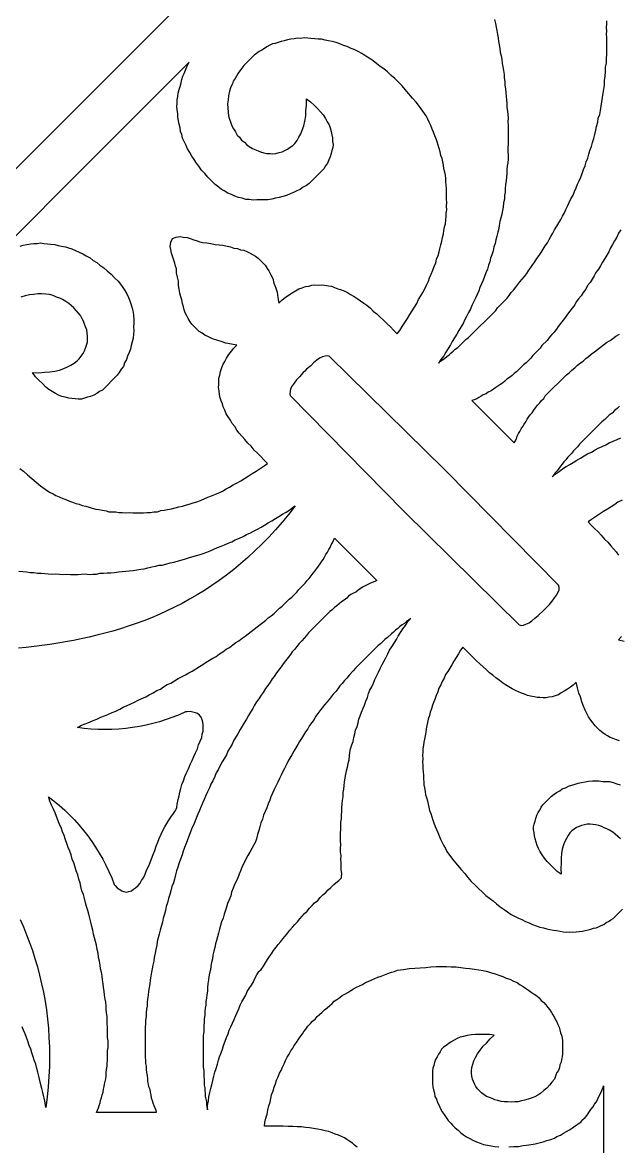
# Model space of a CAD drawing. Extents: x -535 to 535, y -535 to 535.
# Drawn here: x -396.4 to -333.4, y 121.8 to 240.6 of the extents above; entities that cross this region are included whole.
import ezdxf

# ---------------------------------------------------------------- set-up
doc = ezdxf.new("R2010")
doc.units = 0
doc.layers.add('LAYER_1', color=18, linetype='CONTINUOUS')
doc.layers.add('LAYER_2', color=150, linetype='CONTINUOUS')

msp = doc.modelspace()

# ---------------------------------------------------------------- linework, layer by layer
at = {"layer": 'LAYER_1'}
for points in [[(-346.53, 240.9), (-346.4, 240.49), (-346.35, 240.09), (-346.26, 239.73), (-346.21, 239.33), (-346.12, 238.96), (-346.1, 238.6), (-346.01, 238.24), (-345.96, 237.84), (-345.91, 237.44), (-345.82, 237.07), (-345.76, 236.67), (-345.71, 236.27), (-345.62, 235.9), (-345.57, 235.51), (-345.51, 235.11), (-345.5, 234.74), (-345.44, 234.34), (-345.43, 233.98), (-345.37, 233.58), (-345.32, 233.18), (-345.27, 232.78), (-345.25, 232.42), (-345.2, 232.02), (-345.21, 231.62), (-345.16, 231.22), (-345.11, 230.89), (-345.09, 230.46), (-345.11, 230.14), (-345.09, 229.7), (-345.08, 229.34), (-345.09, 228.94), (-345.08, 228.51), (-345.06, 228.15), (-345.08, 227.75), (-345.1, 227.35), (-345.12, 226.96), (-345.06, 226.56), (-345.08, 226.16), (-345.1, 225.76), (-345.19, 225.44), (-345.21, 225.04), (-345.23, 224.65), (-345.25, 224.25), (-345.27, 223.85), (-345.36, 223.46), (-345.38, 223.06), (-345.39, 222.67), (-345.45, 222.31), (-345.47, 221.91), (-345.56, 221.52), (-345.61, 221.09), (-345.67, 220.73), (-345.76, 220.33), (-345.85, 219.94), (-345.94, 219.55), (-346.03, 219.15), (-346.06, 218.83), (-346.15, 218.44), (-346.27, 218.01), (-346.36, 217.61), (-346.45, 217.22), (-346.58, 216.87), (-346.67, 216.47), (-346.8, 216.04), (-346.93, 215.69), (-347.02, 215.29), (-347.15, 214.94), (-347.27, 214.51), (-347.44, 214.12), (-347.57, 213.76), (-347.73, 213.37), (-347.89, 212.98), (-348.06, 212.59), (-348.19, 212.24), (-348.35, 211.85), (-348.51, 211.46), (-348.71, 211.1), (-348.91, 210.68), (-349.07, 210.29), (-349.28, 209.94), (-349.47, 209.51), (-349.64, 209.19), (-349.84, 208.77), (-350.07, 208.38), (-350.28, 208.03), (-350.51, 207.64), (-350.75, 207.26), (-350.98, 206.87), (-351.18, 206.52), (-351.42, 206.13), (-351.66, 205.74), (-351.89, 205.35), (-352.2, 204.97), (-352.44, 204.58), (-352.23, 204.79), (-352.02, 204.93), (-351.77, 205.1), (-351.56, 205.3), (-351.32, 205.47), (-351.11, 205.68), (-350.87, 205.85), (-350.66, 206.06), (-350.41, 206.23), (-349.55, 207.09), (-349.27, 207.3), (-346.39, 210.17), (-346.19, 210.45), (-345.19, 211.45), (-344.98, 211.73), (-344.74, 212.05), (-344.5, 212.29), (-344.26, 212.61), (-344.06, 212.89), (-343.85, 213.17), (-343.61, 213.48), (-343.34, 213.76), (-343.1, 214.07), (-342.9, 214.42), (-342.69, 214.7), (-342.45, 215.02), (-342.25, 215.3), (-342.05, 215.65), (-341.81, 215.97), (-341.57, 216.28), (-341.37, 216.63), (-341.17, 216.99), (-340.93, 217.3), (-340.73, 217.65), (-340.56, 217.97), (-340.36, 218.32), (-340.16, 218.68), (-339.92, 219.06), (-339.72, 219.42), (-339.52, 219.77), (-339.32, 220.12), (-339.12, 220.47), (-338.99, 220.83), (-338.79, 221.18), (-338.62, 221.57), (-338.46, 221.96), (-338.22, 222.35), (-338.06, 222.74), (-337.9, 223.13), (-337.73, 223.52), (-337.57, 223.84), (-337.4, 224.23), (-337.24, 224.62), (-337.12, 225.05), (-336.95, 225.44), (-336.83, 225.87), (-336.66, 226.26), (-336.54, 226.68), (-336.45, 227.08), (-336.28, 227.47), (-336.16, 227.9), (-336.03, 228.32), (-335.91, 228.75), (-335.82, 229.22), (-335.73, 229.61), (-335.6, 230.04), (-335.55, 230.47), (-335.39, 230.86), (-335.33, 231.29), (-335.24, 231.76), (-335.16, 232.22), (-335.1, 232.66), (-335.02, 233.12), (-334.96, 233.55), (-334.91, 233.98), (-334.89, 234.45), (-334.81, 234.92), (-334.79, 235.39), (-334.78, 235.86), (-334.69, 236.32), (-334.67, 236.79), (-334.66, 237.26), (-334.64, 237.73), (-334.66, 238.17), (-334.65, 238.63), (-334.66, 239), (-334.68, 239.36), (-334.66, 239.68), (-334.67, 240.05), (-334.65, 240.44), (-334.63, 240.77)], [(-396.69, 193.46), (-396.31, 193.16), (-395.86, 192.77), (-395.41, 192.39), (-394.96, 192.01), (-394.51, 191.63), (-394.02, 191.28), (-393.54, 190.94), (-393.17, 190.78), (-392.87, 190.62), (-392.51, 190.46), (-392.14, 190.3), (-391.81, 190.17), (-391.44, 190.01), (-391.11, 189.89), (-390.78, 189.77), (-390.41, 189.68), (-390.08, 189.55), (-389.71, 189.47), (-389.35, 189.38), (-389.02, 189.25), (-388.65, 189.17), (-388.33, 189.12), (-387.93, 189.06), (-387.56, 188.97), (-387.27, 188.89), (-386.91, 188.87), (-386.54, 188.86), (-386.22, 188.8), (-385.85, 188.79), (-385.49, 188.77), (-385.1, 188.79), (-384.73, 188.78), (-384.37, 188.76), (-383.97, 188.78), (-383.61, 188.76), (-383.25, 188.82), (-382.89, 188.8), (-382.53, 188.86), (-382.14, 188.88), (-381.78, 189.01), (-381.42, 189.06), (-381.06, 189.12), (-380.67, 189.21), (-380.27, 189.3), (-379.88, 189.39), (-379.49, 189.48), (-379.17, 189.58), (-378.77, 189.67), (-378.38, 189.83), (-377.99, 189.92), (-377.6, 190.09), (-377.21, 190.25), (-376.82, 190.41), (-376.43, 190.58), (-376.07, 190.7), (-375.65, 190.9), (-375.26, 191.07), (-374.87, 191.3), (-374.52, 191.5), (-374.13, 191.74), (-373.71, 191.94), (-373.32, 192.17), (-372.93, 192.41), (-372.54, 192.64), (-372.12, 192.91), (-371.7, 193.18), (-371.28, 193.46), (-370.86, 193.73), (-370.51, 194), (-370.89, 194.38), (-371.23, 194.72), (-371.57, 195.06), (-371.91, 195.4), (-372.25, 195.81), (-372.59, 196.15), (-372.9, 196.53), (-373.2, 196.83), (-373.51, 197.2), (-373.74, 197.5), (-373.97, 197.88), (-374.24, 198.21), (-374.43, 198.55), (-374.67, 198.92), (-374.86, 199.25), (-375.02, 199.62), (-375.18, 199.99), (-375.27, 200.28), (-375.39, 200.61), (-375.51, 200.94), (-375.57, 201.27), (-375.62, 201.67), (-375.67, 202), (-375.65, 202.32), (-375.66, 202.68), (-375.64, 203.01), (-375.55, 203.33), (-375.49, 203.69), (-375.36, 204.04), (-375.23, 204.4), (-375.03, 204.75), (-374.83, 205.11), (-374.6, 205.49), (-374.32, 205.84), (-374.08, 206.16), (-373.74, 206.5), (-374.32, 206.6), (-374.9, 206.7), (-375.42, 206.87), (-375.86, 207.03), (-376.33, 207.16), (-376.74, 207.36), (-377.14, 207.56), (-377.41, 207.75), (-377.74, 207.95), (-378.01, 208.21), (-378.27, 208.47), (-378.5, 208.7), (-378.69, 208.96), (-378.88, 209.3), (-379.04, 209.59), (-379.2, 209.89), (-379.32, 210.22), (-379.37, 210.55), (-379.5, 210.88), (-379.55, 211.28), (-379.67, 211.61), (-379.76, 211.97), (-379.85, 212.41), (-379.91, 212.81), (-379.93, 213.25), (-380.02, 213.68), (-380.11, 214.12), (-380.13, 214.56), (-380.22, 214.85), (-380.3, 215.14), (-380.42, 215.47), (-380.55, 215.88), (-380.67, 216.21), (-380.73, 216.61), (-380.78, 216.93), (-380.72, 217.37), (-380.56, 217.76), (-380.17, 217.92), (-379.74, 217.97), (-379.41, 217.92), (-379.01, 217.87), (-378.68, 217.75), (-378.28, 217.62), (-377.95, 217.5), (-377.65, 217.41), (-377.36, 217.33), (-376.93, 217.31), (-376.49, 217.22), (-376.05, 217.12), (-375.62, 217.1), (-375.22, 217.05), (-374.78, 216.96), (-374.41, 216.87), (-374.08, 216.75), (-373.68, 216.69), (-373.35, 216.57), (-373.02, 216.52), (-372.69, 216.4), (-372.4, 216.24), (-372.1, 216.08), (-371.77, 215.89), (-371.5, 215.69), (-371.28, 215.47), (-371.01, 215.2), (-370.75, 214.94), (-370.55, 214.6), (-370.36, 214.34), (-370.16, 213.94), (-369.96, 213.53), (-369.83, 213.05), (-369.67, 212.61), (-369.5, 212.1), (-369.4, 211.52), (-369.31, 210.93), (-368.96, 211.28), (-368.65, 211.52), (-368.3, 211.79), (-367.91, 212.03), (-367.56, 212.23), (-367.2, 212.43), (-366.85, 212.56), (-366.49, 212.69), (-366.13, 212.74), (-365.81, 212.84), (-365.49, 212.86), (-365.13, 212.84), (-364.8, 212.87), (-364.47, 212.82), (-364.07, 212.76), (-363.75, 212.71), (-363.42, 212.59), (-363.09, 212.46), (-362.79, 212.38), (-362.42, 212.22), (-362.06, 212.06), (-361.72, 211.86), (-361.35, 211.63), (-361.02, 211.43), (-360.68, 211.17), (-360.31, 210.93), (-360.01, 210.7), (-359.63, 210.4), (-359.33, 210.09), (-358.95, 209.79), (-358.61, 209.45), (-358.2, 209.1), (-357.86, 208.76), (-357.52, 208.42), (-357.18, 208.08), (-356.8, 207.7), (-356.53, 208.05), (-356.26, 208.48), (-355.99, 208.9), (-355.72, 209.32), (-355.45, 209.74), (-355.21, 210.13), (-354.98, 210.51), (-354.74, 210.9), (-354.54, 211.33), (-354.31, 211.71), (-354.1, 212.07), (-353.87, 212.45), (-353.71, 212.84), (-353.51, 213.27), (-353.38, 213.62), (-353.22, 214.01), (-353.05, 214.41), (-352.89, 214.8), (-352.73, 215.19), (-352.63, 215.58), (-352.47, 215.97), (-352.38, 216.36), (-352.29, 216.68), (-352.19, 217.08), (-352.1, 217.47), (-352.01, 217.86), (-351.92, 218.26), (-351.87, 218.62), (-351.81, 218.98), (-351.68, 219.33), (-351.66, 219.73), (-351.61, 220.09), (-351.62, 220.45), (-351.56, 220.81), (-351.58, 221.17), (-351.56, 221.57), (-351.58, 221.93), (-351.59, 222.29), (-351.58, 222.69), (-351.59, 223.05), (-351.61, 223.41), (-351.66, 223.74), (-351.67, 224.1), (-351.69, 224.46), (-351.78, 224.76), (-351.86, 225.12), (-351.92, 225.52), (-351.97, 225.85), (-352.06, 226.22), (-352.18, 226.55), (-352.27, 226.91), (-352.36, 227.28), (-352.48, 227.61), (-352.57, 227.97), (-352.69, 228.3), (-352.82, 228.63), (-352.98, 229), (-353.1, 229.33), (-353.26, 229.7), (-353.42, 230.07), (-353.58, 230.37), (-353.74, 230.74), (-354.09, 231.22), (-354.43, 231.71), (-354.81, 232.16), (-355.2, 232.61), (-355.58, 233.06), (-355.96, 233.51), (-356.26, 233.88), (-356.64, 234.26), (-357.06, 234.68), (-357.43, 234.98), (-357.81, 235.36), (-358.22, 235.7), (-358.6, 235.94), (-358.97, 236.24), (-359.35, 236.55), (-359.76, 236.82), (-360.13, 237.05), (-360.54, 237.33), (-360.94, 237.52), (-361.35, 237.72), (-361.68, 237.85), (-362.09, 238.04), (-362.49, 238.17), (-362.86, 238.33), (-363.26, 238.46), (-363.67, 238.58), (-364.07, 238.64), (-364.43, 238.73), (-364.8, 238.82), (-365.16, 238.83), (-365.52, 238.85), (-365.92, 238.9), (-366.25, 238.95), (-366.61, 238.97), (-366.97, 238.91), (-367.33, 238.93), (-367.69, 238.87), (-368.05, 238.82), (-368.41, 238.76), (-368.73, 238.66), (-369.05, 238.57), (-369.37, 238.48), (-369.69, 238.38), (-369.98, 238.32), (-370.26, 238.19), (-370.58, 238.02), (-370.83, 237.85), (-371.11, 237.65), (-371.39, 237.52), (-371.67, 237.31), (-371.91, 237.14), (-373.02, 236.04), (-373.23, 235.76), (-373.43, 235.48), (-373.6, 235.23), (-373.77, 234.91), (-373.94, 234.67), (-374.14, 234.39), (-374.2, 234.1), (-374.37, 233.78), (-374.53, 233.32), (-374.62, 232.85), (-374.67, 232.42), (-374.72, 231.99), (-374.7, 231.56), (-374.68, 231.12), (-374.63, 230.72), (-374.54, 230.36), (-374.38, 229.99), (-374.26, 229.66), (-374.1, 229.36), (-373.9, 229.03), (-373.71, 228.69), (-373.48, 228.47), (-373.25, 228.17), (-372.95, 227.94), (-372.69, 227.67), (-372.43, 227.48), (-372.09, 227.28), (-371.83, 227.16), (-371.5, 227.04), (-371.24, 226.92), (-370.91, 226.8), (-370.59, 226.75), (-370.22, 226.73), (-369.93, 226.72), (-369.61, 226.74), (-369.29, 226.84), (-368.97, 226.93), (-368.68, 227.06), (-368.4, 227.19), (-368.12, 227.4), (-367.84, 227.6), (-367.63, 227.81), (-367.39, 228.12), (-367.19, 228.48), (-366.99, 228.83), (-366.83, 229.22), (-366.67, 229.68), (-366.55, 230.18), (-366.46, 230.72), (-366.45, 231.26), (-366.37, 231.87), (-366.4, 232.53), (-365.95, 232.22), (-365.57, 231.84), (-365.23, 231.5), (-364.89, 231.16), (-364.62, 230.82), (-364.39, 230.45), (-364.19, 230.11), (-364, 229.78), (-363.87, 229.45), (-363.79, 229.08), (-363.7, 228.72), (-363.65, 228.39), (-363.63, 228.03), (-363.58, 227.7), (-363.6, 227.38), (-363.7, 227.06), (-363.79, 226.74), (-363.88, 226.41), (-364.01, 226.06), (-364.18, 225.74), (-364.38, 225.46), (-364.55, 225.14), (-366.11, 223.59), (-366.39, 223.38), (-366.74, 223.18), (-367.06, 222.94), (-367.41, 222.81), (-367.76, 222.61), (-368.12, 222.48), (-368.51, 222.32), (-368.87, 222.19), (-369.26, 222.1), (-369.65, 222.01), (-370.05, 221.92), (-370.48, 221.86), (-370.8, 221.84), (-371.24, 221.86), (-371.63, 221.84), (-372.03, 221.82), (-372.43, 221.88), (-372.79, 221.89), (-373.19, 222.02), (-373.56, 222.11), (-373.96, 222.24), (-374.33, 222.4), (-374.7, 222.56), (-375.07, 222.79), (-375.41, 222.99), (-375.74, 223.25), (-376.04, 223.48), (-376.42, 223.86), (-376.8, 224.24), (-377.14, 224.65), (-377.48, 224.99), (-377.75, 225.4), (-378.02, 225.74), (-378.26, 226.11), (-378.52, 226.45), (-378.72, 226.86), (-378.96, 227.23), (-379.12, 227.6), (-379.32, 228), (-379.48, 228.37), (-379.56, 228.74), (-379.69, 229.07), (-379.74, 229.47), (-379.83, 229.83), (-379.92, 230.2), (-379.97, 230.6), (-379.99, 230.96), (-380.04, 231.36), (-380.09, 231.69), (-380.04, 232.05), (-380.05, 232.41), (-380, 232.77), (-379.94, 233.13), (-379.85, 233.52), (-379.75, 233.84), (-379.63, 234.2), (-379.57, 234.56), (-379.44, 234.91), (-379.31, 235.19), (-379.18, 235.55), (-379.05, 235.91), (-378.85, 236.26), (-378.77, 236.41), (-388.99, 226.19), (-399.22, 215.97)], [(-333.18, 218.69), (-333.42, 218.31), (-333.58, 217.91), (-333.82, 217.53), (-334.05, 217.14), (-334.26, 216.79), (-334.45, 216.36), (-334.65, 216.01), (-334.86, 215.66), (-335.09, 215.27), (-335.33, 214.88), (-335.53, 214.53), (-335.8, 214.18), (-336, 213.83), (-336.2, 213.48), (-336.41, 213.12), (-336.68, 212.78), (-336.88, 212.42), (-337.15, 212.07), (-337.36, 211.72), (-337.63, 211.37), (-337.87, 211.06), (-338.04, 210.74), (-338.31, 210.39), (-338.55, 210.08), (-338.79, 209.76), (-339.03, 209.45), (-339.26, 209.13), (-339.54, 208.78), (-339.78, 208.47), (-339.98, 208.19), (-340.22, 207.87), (-340.46, 207.63), (-340.7, 207.32), (-340.94, 207), (-341.5, 206.45), (-341.7, 206.17), (-342.46, 205.41), (-342.67, 205.13), (-343.18, 204.61), (-343.46, 204.4), (-344.16, 203.71), (-344.44, 203.51), (-344.64, 203.3), (-344.92, 203.09), (-345.2, 202.89), (-345.41, 202.68), (-345.69, 202.48), (-345.94, 202.31), (-346.18, 202.14), (-346.39, 202), (-346.64, 201.83), (-346.88, 201.66), (-347.17, 201.53), (-347.41, 201.36), (-347.7, 201.23), (-347.91, 201.09), (-348.19, 200.96), (-348.4, 200.83), (-348.65, 200.73), (-348.9, 200.63), (-346.67, 198.4), (-344.44, 196.17), (-344.3, 196.38), (-344.2, 196.63), (-344.11, 196.88), (-343.97, 197.16), (-343.84, 197.37), (-343.71, 197.65), (-343.54, 197.9), (-343.37, 198.15), (-343.2, 198.39), (-343.07, 198.67), (-342.93, 198.89), (-342.76, 199.13), (-342.55, 199.34), (-342.35, 199.62), (-342.18, 199.86), (-341.97, 200.14), (-341.73, 200.39), (-341.56, 200.63), (-341.32, 200.87), (-341.15, 201.12), (-338.9, 203.37), (-338.62, 203.57), (-338.34, 203.85), (-338.03, 204.09), (-337.75, 204.37), (-337.44, 204.61), (-337.16, 204.81), (-336.88, 205.09), (-336.6, 205.29), (-336.29, 205.53), (-335.94, 205.8), (-335.62, 206.04), (-335.31, 206.28), (-334.99, 206.52), (-334.68, 206.76), (-334.29, 207), (-334.01, 207.2), (-333.7, 207.44), (-333.31, 207.67)], [(-396.64, 216.95), (-396.32, 217.05), (-395.93, 217.14), (-395.57, 217.19), (-395.21, 217.25), (-394.85, 217.23), (-394.49, 217.29), (-394.16, 217.24), (-393.76, 217.19), (-393.4, 217.17), (-393, 217.12), (-392.64, 217.03), (-392.27, 216.94), (-391.87, 216.88), (-391.54, 216.76), (-391.17, 216.67), (-390.81, 216.51), (-390.4, 216.31), (-390.03, 216.15), (-389.66, 215.92), (-389.25, 215.72), (-388.92, 215.45), (-388.54, 215.22), (-388.21, 214.95), (-387.8, 214.68), (-387.46, 214.34), (-387.04, 214), (-386.67, 213.62), (-386.29, 213.24), (-386.06, 212.94), (-385.79, 212.6), (-385.59, 212.27), (-385.36, 211.9), (-385.2, 211.53), (-385.04, 211.16), (-384.91, 210.76), (-384.82, 210.39), (-384.7, 209.99), (-384.68, 209.63), (-384.63, 209.23), (-384.65, 208.83), (-384.67, 208.43), (-384.65, 208), (-384.67, 207.67), (-384.72, 207.24), (-384.81, 206.85), (-384.9, 206.46), (-384.99, 206.06), (-385.12, 205.71), (-385.29, 205.32), (-385.41, 204.96), (-385.62, 204.61), (-385.74, 204.25), (-385.98, 203.94), (-386.18, 203.59), (-386.39, 203.31), (-387.95, 201.75), (-388.26, 201.58), (-388.54, 201.38), (-388.86, 201.21), (-389.22, 201.08), (-389.54, 200.99), (-389.86, 200.89), (-390.18, 200.8), (-390.51, 200.78), (-390.83, 200.83), (-391.2, 200.84), (-391.52, 200.89), (-391.89, 200.98), (-392.25, 201.07), (-392.58, 201.19), (-392.92, 201.39), (-393.25, 201.59), (-393.62, 201.82), (-393.96, 202.09), (-394.3, 202.43), (-394.64, 202.77), (-395.02, 203.15), (-395.33, 203.59), (-394.68, 203.56), (-394.07, 203.65), (-393.52, 203.66), (-392.99, 203.74), (-392.49, 203.86), (-392.02, 204.02), (-391.63, 204.19), (-391.28, 204.39), (-390.93, 204.59), (-390.61, 204.83), (-390.41, 205.04), (-390.2, 205.32), (-390, 205.6), (-389.86, 205.88), (-389.73, 206.16), (-389.64, 206.49), (-389.54, 206.81), (-389.52, 207.13), (-389.54, 207.42), (-389.55, 207.78), (-389.6, 208.11), (-389.73, 208.44), (-389.85, 208.7), (-389.97, 209.03), (-390.09, 209.29), (-390.28, 209.62), (-390.48, 209.88), (-390.74, 210.15), (-390.97, 210.45), (-391.27, 210.68), (-391.5, 210.9), (-391.83, 211.1), (-392.16, 211.3), (-392.46, 211.45), (-392.79, 211.58), (-393.16, 211.74), (-393.53, 211.83), (-393.93, 211.88), (-394.36, 211.9), (-394.79, 211.92), (-395.23, 211.86), (-395.66, 211.81), (-396.12, 211.72), (-396.59, 211.56)], [(-333.3, 200.05), (-333.54, 199.81), (-333.85, 199.57), (-334.1, 199.32), (-334.41, 199.09), (-334.86, 198.64), (-335.17, 198.4), (-337.53, 196.04), (-337.73, 195.76), (-338.18, 195.31), (-338.39, 195.03), (-338.8, 194.62), (-338.97, 194.37), (-339.18, 194.17), (-339.35, 193.92), (-339.56, 193.71), (-339.73, 193.47), (-339.9, 193.22), (-340.1, 193.01), (-340.24, 192.8), (-340.41, 192.56), (-340.1, 192.87), (-339.68, 193.14), (-339.33, 193.41), (-338.94, 193.65), (-338.55, 193.88), (-338.2, 194.09), (-337.81, 194.32), (-337.43, 194.56), (-337.04, 194.79), (-336.69, 194.99), (-336.26, 195.19), (-335.87, 195.43), (-335.56, 195.59), (-335.13, 195.79), (-334.74, 195.96), (-334.39, 196.16), (-333.96, 196.36), (-333.57, 196.52), (-333.18, 196.68)], [(-333.04, 190.11), (-333.47, 189.91), (-333.81, 189.64), (-334.2, 189.4), (-334.59, 189.17), (-335.01, 188.9), (-335.43, 188.63), (-335.85, 188.36), (-336.28, 188.08), (-336.63, 187.81), (-336.25, 187.43), (-335.94, 187.13), (-335.57, 186.75), (-335.23, 186.41), (-334.88, 186), (-334.54, 185.66), (-334.24, 185.28), (-333.93, 184.98), (-333.67, 184.64), (-333.4, 184.31)], [(-396.78, 182.62), (-396.38, 182.57), (-395.98, 182.52), (-395.58, 182.46), (-395.22, 182.45), (-394.82, 182.39), (-394.43, 182.41), (-394.03, 182.36), (-393.7, 182.31), (-393.26, 182.29), (-392.94, 182.31), (-392.5, 182.29), (-392.14, 182.27), (-391.75, 182.29), (-391.31, 182.27), (-390.95, 182.26), (-390.55, 182.27), (-390.16, 182.29), (-389.76, 182.31), (-389.36, 182.26), (-388.96, 182.28), (-388.57, 182.3), (-388.24, 182.39), (-387.85, 182.41), (-387.45, 182.43), (-387.05, 182.44), (-386.66, 182.46), (-386.26, 182.55), (-385.87, 182.57), (-385.47, 182.59), (-385.11, 182.65), (-384.71, 182.67), (-384.32, 182.76), (-383.89, 182.81), (-383.53, 182.87), (-383.14, 182.96), (-382.74, 183.05), (-382.35, 183.14), (-381.96, 183.23), (-381.63, 183.25), (-381.24, 183.34), (-380.81, 183.47), (-380.42, 183.56), (-380.02, 183.65), (-379.67, 183.78), (-379.27, 183.87), (-378.85, 184), (-378.49, 184.13), (-378.1, 184.22), (-377.74, 184.34), (-377.31, 184.47), (-376.92, 184.63), (-376.57, 184.76), (-376.18, 184.93), (-375.79, 185.09), (-375.4, 185.25), (-375.04, 185.38), (-374.65, 185.55), (-374.26, 185.71), (-373.91, 185.91), (-373.48, 186.11), (-373.09, 186.27), (-372.74, 186.47), (-372.32, 186.67), (-372, 186.84), (-371.57, 187.03), (-371.19, 187.27), (-370.83, 187.47), (-370.45, 187.71), (-370.06, 187.94), (-369.67, 188.18), (-369.32, 188.38), (-368.93, 188.62), (-368.55, 188.85), (-368.16, 189.09), (-367.77, 189.4), (-367.58, 189.51), (-368.27, 188.63), (-368.96, 187.79), (-369.67, 186.97), (-370.38, 186.2), (-371.11, 185.45), (-371.84, 184.74), (-372.58, 184.05), (-373.33, 183.4), (-374.08, 182.78), (-374.84, 182.19), (-375.61, 181.62), (-376.38, 181.09), (-377.16, 180.58), (-377.95, 180.09), (-378.74, 179.63), (-379.54, 179.2), (-380.34, 178.79), (-381.14, 178.4), (-381.95, 178.04), (-382.76, 177.69), (-383.58, 177.37), (-384.4, 177.07), (-385.22, 176.79), (-386.04, 176.52), (-386.87, 176.28), (-387.7, 176.05), (-388.53, 175.84), (-389.36, 175.64), (-390.19, 175.46), (-391.02, 175.29), (-391.85, 175.14), (-392.68, 175), (-393.51, 174.87), (-394.34, 174.75), (-395.17, 174.64), (-396, 174.55), (-396.82, 174.46)], [(-333.09, 175.69), (-333.43, 175.35), (-332.81, 175.21)], [(-333.29, 164.67), (-333.64, 164.77), (-333.96, 164.91), (-334.28, 165.04), (-334.57, 165.21), (-334.82, 165.34), (-335.08, 165.53), (-335.37, 165.77), (-335.6, 165.99), (-335.87, 166.26), (-336.1, 166.55), (-336.33, 166.85), (-336.57, 167.21), (-336.75, 167.57), (-336.92, 167.93), (-337.1, 168.35), (-337.28, 168.78), (-337.43, 169.31), (-337.61, 169.73), (-337.73, 170.29), (-337.9, 170.88), (-338.21, 170.57), (-338.49, 170.36), (-338.81, 170.12), (-339.16, 169.92), (-339.48, 169.75), (-339.77, 169.54), (-340.1, 169.44), (-340.43, 169.33), (-340.76, 169.3), (-341.06, 169.23), (-341.37, 169.23), (-341.71, 169.26), (-342.02, 169.26), (-342.33, 169.32), (-342.71, 169.39), (-343.03, 169.46), (-343.34, 169.59), (-343.66, 169.73), (-343.98, 169.86), (-344.3, 170), (-344.66, 170.17), (-344.99, 170.37), (-345.35, 170.61), (-345.68, 170.82), (-346.01, 171.09), (-346.38, 171.33), (-346.71, 171.6), (-347.04, 171.87), (-347.35, 172.17), (-347.72, 172.48), (-348.06, 172.82), (-348.47, 173.17), (-348.81, 173.51), (-349.19, 173.89), (-349.49, 174.19), (-349.87, 174.57), (-350.11, 174.25), (-350.34, 173.87), (-350.57, 173.49), (-350.81, 173.1), (-351.04, 172.72), (-351.24, 172.36), (-351.44, 172.01), (-351.69, 171.69), (-351.85, 171.3), (-352.05, 170.95), (-352.19, 170.59), (-352.39, 170.23), (-352.52, 169.87), (-352.69, 169.48), (-352.79, 169.15), (-352.92, 168.79), (-353.06, 168.43), (-353.19, 168.07), (-353.32, 167.71), (-353.39, 167.34), (-353.52, 166.98), (-353.59, 166.61), (-353.66, 166.31), (-353.73, 165.95), (-353.79, 165.58), (-353.86, 165.21), (-353.92, 164.84), (-353.99, 164.54), (-354.03, 164.21), (-354.09, 163.84), (-354.09, 163.46), (-354.12, 163.13), (-354.09, 162.78), (-354.12, 162.45), (-354.09, 162.1), (-354.08, 161.73), (-354.05, 161.39), (-354.01, 161.04), (-354.01, 160.67), (-353.98, 160.32), (-353.98, 160.02), (-353.91, 159.71), (-353.84, 159.32), (-353.81, 158.98), (-353.71, 158.7), (-353.61, 158.35), (-353.54, 157.97), (-353.47, 157.65), (-353.37, 157.3), (-353.23, 156.98), (-353.13, 156.63), (-353.03, 156.28), (-352.93, 156), (-352.79, 155.61), (-352.65, 155.29), (-352.52, 154.97), (-352.35, 154.62), (-352.21, 154.3), (-352.04, 153.94), (-351.87, 153.58), (-351.7, 153.29), (-351.57, 152.97), (-351.18, 152.46), (-350.82, 151.98), (-350.44, 151.53), (-350.05, 151.09), (-349.67, 150.64), (-349.32, 150.23), (-348.97, 149.82), (-348.6, 149.44), (-348.18, 149.03), (-347.81, 148.72), (-347.43, 148.34), (-347.06, 148.03), (-346.66, 147.75), (-346.29, 147.44), (-345.91, 147.13), (-345.51, 146.85), (-345.15, 146.61), (-344.75, 146.33), (-344.35, 146.12), (-343.99, 145.95), (-343.64, 145.78), (-343.24, 145.57), (-342.85, 145.43), (-342.49, 145.26), (-342.11, 145.12), (-341.72, 144.98), (-341.34, 144.9), (-340.99, 144.8), (-340.67, 144.73), (-340.29, 144.66), (-339.95, 144.63), (-339.57, 144.56), (-339.25, 144.49), (-338.91, 144.45), (-338.57, 144.49), (-338.23, 144.45), (-337.89, 144.49), (-337.56, 144.52), (-337.22, 144.56), (-336.92, 144.63), (-336.62, 144.7), (-336.32, 144.77), (-336.06, 144.88), (-335.79, 144.92), (-335.53, 145.03), (-335.24, 145.17), (-334.98, 145.28), (-334.73, 145.46), (-334.47, 145.57), (-334.21, 145.75), (-333.99, 145.9), (-333, 146.89)], [(-333.2, 154.32), (-333.5, 154.56), (-333.76, 154.82), (-334.02, 155.02), (-334.35, 155.22), (-334.64, 155.39), (-334.92, 155.48), (-335.17, 155.61), (-335.49, 155.74), (-335.8, 155.81), (-336.14, 155.84), (-336.42, 155.87), (-336.73, 155.87), (-337.02, 155.8), (-337.32, 155.72), (-337.58, 155.61), (-337.85, 155.5), (-338.1, 155.33), (-338.35, 155.15), (-338.54, 154.96), (-338.75, 154.68), (-338.92, 154.35), (-339.09, 154.03), (-339.23, 153.67), (-339.35, 153.24), (-339.44, 152.77), (-339.49, 152.27), (-339.48, 151.76), (-339.52, 151.18), (-339.49, 150.6), (-339.9, 150.88), (-340.28, 151.26), (-340.62, 151.6), (-340.96, 151.94), (-341.23, 152.27), (-341.47, 152.64), (-341.71, 153), (-341.87, 153.29), (-342.01, 153.61), (-342.11, 153.96), (-342.22, 154.31), (-342.28, 154.62), (-342.32, 154.97), (-342.38, 155.28), (-342.38, 155.59), (-342.31, 155.88), (-342.23, 156.18), (-342.16, 156.48), (-342.06, 156.81), (-341.92, 157.1), (-341.74, 157.36), (-341.6, 157.65), (-341.42, 157.9), (-340.49, 158.83), (-340.21, 159.04), (-339.95, 159.22), (-339.63, 159.39), (-339.35, 159.6), (-339.02, 159.7), (-338.69, 159.87), (-338.36, 159.98), (-338, 160.11), (-337.67, 160.21), (-337.31, 160.28), (-336.94, 160.34), (-336.57, 160.41), (-336.17, 160.44), (-335.86, 160.44), (-335.48, 160.44), (-335.07, 160.39), (-334.7, 160.39), (-334.35, 160.36), (-333.97, 160.28), (-333.58, 160.14), (-333.23, 160.04)], [(-396.65, 145.81), (-396.3, 145.01), (-395.97, 144.19), (-395.66, 143.36), (-395.36, 142.52), (-395.08, 141.66), (-394.83, 140.79), (-394.59, 139.91), (-394.38, 139.01), (-394.19, 138.1), (-394.02, 137.17), (-393.88, 136.23), (-393.76, 135.27), (-393.67, 134.3), (-393.6, 133.31), (-393.56, 132.3), (-393.55, 131.28), (-393.56, 130.24), (-393.61, 129.19), (-393.68, 128.11), (-393.79, 127.02), (-393.93, 125.91), (-393.98, 126.13), (-394.03, 126.62), (-394.14, 127.06), (-394.25, 127.5), (-394.35, 127.94), (-394.46, 128.33), (-394.57, 128.77), (-394.67, 129.22), (-394.78, 129.66), (-394.89, 130.05), (-395, 130.49), (-395.16, 130.93), (-395.26, 131.27), (-395.42, 131.71), (-395.53, 132.1), (-395.69, 132.49), (-395.85, 132.93), (-395.96, 133.33), (-396.12, 133.72), (-396.28, 134.11), (-396.44, 134.45)], [(-361.04, 121.72), (-361.31, 121.94), (-361.53, 122.16), (-361.79, 122.34), (-362.11, 122.55), (-362.38, 122.73), (-362.7, 122.86), (-363.02, 122.99), (-363.34, 123.12), (-363.67, 123.25), (-364.04, 123.38), (-364.41, 123.47), (-364.84, 123.56), (-365.22, 123.65), (-365.64, 123.69), (-366.07, 123.78), (-366.5, 123.82), (-366.93, 123.87), (-367.36, 123.87), (-367.84, 123.91), (-368.32, 123.91), (-368.85, 123.95), (-369.33, 123.95), (-369.87, 123.95), (-370.3, 123.95), (-370.83, 123.95), (-370.78, 124.35), (-370.67, 124.78), (-370.56, 125.22), (-370.46, 125.66), (-370.35, 126.09), (-370.24, 126.49), (-370.14, 126.88), (-370.08, 127.27), (-369.92, 127.67), (-369.82, 128.06), (-369.66, 128.41), (-369.55, 128.8), (-369.39, 129.15), (-369.23, 129.55), (-369.07, 129.85), (-368.91, 130.2), (-368.75, 130.55), (-368.59, 130.9), (-368.43, 131.25), (-368.21, 131.56), (-368.05, 131.91), (-367.84, 132.21), (-367.68, 132.47), (-367.46, 132.78), (-367.25, 133.09), (-367.04, 133.39), (-366.82, 133.7), (-366.66, 133.96), (-366.45, 134.22), (-366.23, 134.53), (-365.97, 134.79), (-365.75, 135.05), (-365.48, 135.27), (-365.27, 135.53), (-365, 135.75), (-364.74, 136.01), (-364.47, 136.23), (-364.2, 136.45), (-363.93, 136.71), (-363.67, 136.93), (-363.45, 137.15), (-363.18, 137.33), (-362.86, 137.54), (-362.6, 137.76), (-362.33, 137.89), (-362.01, 138.07), (-361.69, 138.29), (-361.42, 138.46), (-361.1, 138.64), (-360.78, 138.77), (-360.46, 138.94), (-360.14, 139.12), (-359.87, 139.25), (-359.49, 139.42), (-359.17, 139.55), (-358.85, 139.69), (-358.48, 139.82), (-358.16, 139.95), (-357.78, 140.08), (-357.41, 140.21), (-357.09, 140.3), (-356.77, 140.43), (-356.12, 140.52), (-355.54, 140.6), (-354.95, 140.65), (-354.36, 140.69), (-353.77, 140.73), (-353.24, 140.78), (-352.7, 140.82), (-352.17, 140.82), (-351.58, 140.82), (-351.1, 140.78), (-350.56, 140.78), (-350.08, 140.73), (-349.6, 140.65), (-349.12, 140.6), (-348.64, 140.56), (-348.16, 140.47), (-347.73, 140.39), (-347.25, 140.3), (-346.82, 140.17), (-346.44, 140.04), (-346.07, 139.9), (-345.64, 139.77), (-345.27, 139.6), (-344.89, 139.47), (-344.52, 139.29), (-344.14, 139.12), (-343.82, 138.9), (-343.5, 138.72), (-343.23, 138.55), (-342.91, 138.33), (-342.65, 138.11), (-342.33, 137.89), (-342.06, 137.72), (-341.79, 137.5), (-341.58, 137.24), (-341.31, 137.02), (-341.1, 136.76), (-340.88, 136.5), (-340.67, 136.23), (-340.51, 135.97), (-340.35, 135.71), (-340.19, 135.45), (-340.08, 135.18), (-339.92, 134.97), (-339.81, 134.7), (-339.7, 134.4), (-339.6, 134.14), (-339.54, 133.83), (-339.44, 133.57), (-339.38, 133.26), (-339.33, 133), (-339.33, 131.6), (-339.38, 131.29), (-339.44, 130.99), (-339.49, 130.73), (-339.6, 130.42), (-339.65, 130.16), (-339.76, 129.85), (-339.92, 129.63), (-340.03, 129.33), (-340.19, 128.93), (-340.45, 128.59), (-340.72, 128.28), (-340.99, 127.97), (-341.31, 127.71), (-341.63, 127.45), (-341.95, 127.23), (-342.27, 127.06), (-342.65, 126.92), (-342.97, 126.79), (-343.34, 126.71), (-343.66, 126.62), (-344.04, 126.53), (-344.36, 126.53), (-344.73, 126.49), (-345.11, 126.53), (-345.48, 126.53), (-345.8, 126.57), (-346.18, 126.66), (-346.5, 126.75), (-346.76, 126.88), (-347.03, 126.97), (-347.35, 127.1), (-347.62, 127.27), (-347.89, 127.49), (-348.1, 127.67), (-348.32, 127.89), (-348.48, 128.15), (-348.64, 128.41), (-348.74, 128.67), (-348.85, 128.93), (-348.9, 129.24), (-348.96, 129.55), (-348.96, 129.81), (-348.9, 130.16), (-348.8, 130.51), (-348.69, 130.86), (-348.53, 131.21), (-348.32, 131.6), (-348.05, 131.99), (-347.73, 132.39), (-347.35, 132.74), (-346.98, 133.17), (-346.55, 133.57), (-347.03, 133.65), (-347.57, 133.65), (-348.05, 133.65), (-348.53, 133.65), (-348.96, 133.61), (-349.39, 133.52), (-349.81, 133.44), (-350.13, 133.35), (-350.46, 133.22), (-350.78, 133.04), (-351.1, 132.87), (-351.36, 132.69), (-351.63, 132.47), (-351.9, 132.3), (-352.11, 132.08), (-352.27, 131.82), (-352.43, 131.56), (-352.59, 131.29), (-352.75, 130.99), (-352.86, 130.68), (-352.92, 130.38), (-353.02, 130.07), (-353.08, 129.77), (-353.08, 128.45), (-353.02, 128.1), (-352.97, 127.8), (-352.86, 127.45), (-352.81, 127.1), (-352.65, 126.79), (-352.54, 126.44), (-352.38, 126.14), (-352.22, 125.79), (-352.06, 125.48), (-351.85, 125.18), (-351.63, 124.87), (-351.42, 124.56), (-351.15, 124.26), (-350.94, 124.04), (-350.67, 123.78), (-350.35, 123.52), (-350.08, 123.25), (-349.81, 123.03), (-349.49, 122.82), (-349.12, 122.64), (-348.8, 122.47), (-348.42, 122.29), (-348.05, 122.16), (-347.67, 122.03), (-347.25, 121.94), (-346.87, 121.86), (-346.5, 121.81), (-346.07, 121.77)], [(-345, 121.77), (-344.47, 121.81), (-343.98, 121.81), (-343.5, 121.9), (-343.13, 121.94), (-342.65, 122.03), (-342.22, 122.07), (-341.79, 122.2), (-341.36, 122.29), (-340.99, 122.42), (-340.56, 122.55), (-340.19, 122.69), (-339.92, 122.86), (-339.54, 122.99), (-339.22, 123.21), (-338.9, 123.38), (-338.58, 123.56), (-338.26, 123.78), (-337.99, 124), (-337.67, 124.21), (-337.41, 124.39), (-337.19, 124.65), (-336.92, 124.87), (-336.71, 125.13), (-336.55, 125.39), (-336.34, 125.7), (-336.12, 125.96), (-335.96, 126.27), (-335.75, 126.53), (-335.59, 126.84), (-335.48, 127.1), (-335.32, 127.41), (-335.16, 127.71), (-335.05, 128.06), (-335, 128.21), (-335, 115.12)]]:
    msp.add_lwpolyline(points, dxfattribs=at)
for points in [[(-366.57, 203.76), (-366.74, 203.59), (-367.12, 203.14), (-367.43, 202.83), (-367.7, 202.48), (-367.91, 202.2), (-368.07, 201.88), (-368.13, 201.59), (-368.16, 201.34), (-368.11, 201.16), (-356.15, 188.99), (-356.04, 188.88), (-343.91, 176.95), (-343.69, 176.87), (-343.44, 176.9), (-343.19, 176.99), (-342.87, 177.16), (-342.59, 177.36), (-342.24, 177.64), (-341.89, 177.91), (-341.3, 178.5), (-340.72, 179.09), (-340.44, 179.44), (-340.17, 179.79), (-339.96, 180.07), (-339.8, 180.39), (-339.7, 180.64), (-339.67, 180.89), (-339.76, 181.11), (-351.68, 193.24), (-351.79, 193.35), (-363.96, 205.31), (-364.14, 205.36), (-364.4, 205.33), (-364.68, 205.27), (-365, 205.1), (-365.28, 204.9), (-365.63, 204.63), (-365.94, 204.32), (-366.39, 203.94)], [(-393.64, 158.76), (-393.06, 158.31), (-392.49, 157.84), (-391.94, 157.35), (-391.42, 156.84), (-390.91, 156.32), (-390.42, 155.77), (-389.95, 155.21), (-389.5, 154.64), (-389.08, 154.04), (-388.67, 153.44), (-388.29, 152.81), (-387.92, 152.18), (-387.58, 151.53), (-387.27, 150.86), (-386.97, 150.19), (-386.71, 149.5), (-386.6, 149.38), (-386.38, 149.13), (-386.17, 148.99), (-385.9, 148.84), (-385.69, 148.74), (-385.42, 148.69), (-385.15, 148.74), (-384.89, 148.84), (-384.67, 148.99), (-384.46, 149.13), (-384.19, 149.38), (-383.98, 149.62), (-383.82, 149.92), (-383.6, 150.21), (-383.44, 150.6), (-383.28, 150.99), (-383.07, 151.39), (-382.91, 151.83), (-382.75, 152.22), (-382.59, 152.66), (-382.43, 153.1), (-382.27, 153.54), (-382.11, 153.98), (-381.95, 154.37), (-381.73, 154.81), (-381.57, 155.2), (-381.36, 155.59), (-381.14, 155.94), (-380.93, 156.28), (-380.72, 156.62), (-380.45, 157.01), (-380.23, 157.31), (-380.16, 157.47), (-380.1, 157.63), (-380.04, 157.99), (-379.95, 158.46), (-379.86, 158.85), (-379.77, 159.24), (-379.68, 159.64), (-379.56, 160.07), (-379.39, 160.46), (-379.23, 160.92), (-379.07, 161.31), (-378.87, 161.73), (-378.67, 162.16), (-378.48, 162.58), (-378.28, 163.01), (-378.11, 163.4), (-377.92, 163.82), (-377.79, 164.25), (-377.63, 164.64), (-377.46, 165.03), (-377.41, 165.39), (-377.31, 165.71), (-377.29, 166.04), (-377.31, 166.4), (-377.35, 166.65), (-377.4, 166.91), (-377.52, 167.17), (-377.68, 167.39), (-377.9, 167.55), (-378.12, 167.63), (-378.41, 167.71), (-378.67, 167.76), (-378.99, 167.74), (-379.16, 167.73), (-379.83, 167.43), (-380.52, 167.16), (-381.21, 166.92), (-381.91, 166.7), (-382.62, 166.5), (-383.33, 166.33), (-384.04, 166.19), (-384.77, 166.08), (-385.49, 165.99), (-386.22, 165.92), (-386.95, 165.88), (-387.68, 165.87), (-388.41, 165.88), (-389.14, 165.92), (-389.87, 165.99), (-390.6, 166.09), (-390.52, 166.12), (-390.17, 166.32), (-389.78, 166.48), (-389.32, 166.64), (-388.93, 166.81), (-388.54, 166.97), (-388.11, 167.17), (-387.72, 167.33), (-387.37, 167.46), (-386.94, 167.66), (-386.55, 167.82), (-386.13, 168.02), (-385.77, 168.22), (-385.35, 168.42), (-384.96, 168.58), (-384.57, 168.75), (-384.18, 168.98), (-383.79, 169.14), (-383.37, 169.34), (-383.01, 169.54), (-382.59, 169.74), (-382.2, 169.98), (-381.81, 170.14), (-381.5, 170.38), (-381.11, 170.62), (-380.72, 170.78), (-380.33, 171.02), (-379.94, 171.25), (-379.59, 171.45), (-379.17, 171.65), (-378.81, 171.85), (-378.46, 172.05), (-378.07, 172.29), (-377.69, 172.52), (-377.33, 172.73), (-376.99, 173), (-376.63, 173.2), (-376.28, 173.4), (-375.93, 173.6), (-375.58, 173.88), (-375.23, 174.08), (-374.88, 174.35), (-374.52, 174.55), (-374.18, 174.83), (-373.86, 175.07), (-373.54, 175.23), (-373.19, 175.51), (-372.88, 175.74), (-372.56, 175.98), (-372.25, 176.22), (-371.93, 176.46), (-371.59, 176.74), (-371.27, 176.97), (-370.99, 177.18), (-370.68, 177.42), (-370.43, 177.66), (-370.12, 177.9), (-369.8, 178.14), (-369.25, 178.69), (-368.97, 178.9), (-368.21, 179.66), (-367.93, 179.86), (-367.41, 180.38), (-367.21, 180.66), (-366.51, 181.35), (-366.31, 181.63), (-366.1, 181.84), (-365.9, 182.12), (-365.69, 182.4), (-365.49, 182.61), (-365.28, 182.89), (-365.11, 183.13), (-364.94, 183.38), (-364.81, 183.59), (-364.64, 183.84), (-364.47, 184.08), (-364.33, 184.36), (-364.16, 184.61), (-364.03, 184.89), (-363.9, 185.1), (-363.77, 185.39), (-363.63, 185.6), (-363.53, 185.85), (-363.44, 186.1), (-361.2, 183.86), (-358.97, 181.63), (-359.18, 181.5), (-359.43, 181.4), (-359.68, 181.3), (-359.96, 181.17), (-360.17, 181.04), (-360.46, 180.9), (-360.7, 180.73), (-360.95, 180.56), (-361.19, 180.39), (-361.48, 180.26), (-361.69, 180.13), (-361.93, 179.96), (-362.14, 179.75), (-362.42, 179.55), (-362.67, 179.38), (-362.95, 179.17), (-363.19, 178.93), (-363.44, 178.76), (-363.68, 178.52), (-363.92, 178.35), (-366.17, 176.1), (-366.38, 175.82), (-366.65, 175.54), (-366.89, 175.23), (-367.17, 174.95), (-367.41, 174.63), (-367.61, 174.35), (-367.89, 174.08), (-368.09, 173.8), (-368.33, 173.48), (-368.61, 173.13), (-368.85, 172.82), (-369.08, 172.5), (-369.32, 172.19), (-369.56, 171.87), (-369.8, 171.49), (-370, 171.21), (-370.24, 170.89), (-370.48, 170.51), (-370.72, 170.19), (-370.95, 169.8), (-371.19, 169.49), (-371.43, 169.1), (-371.67, 168.79), (-371.87, 168.44), (-372.07, 168.08), (-372.31, 167.7), (-372.51, 167.34), (-372.74, 166.96), (-372.98, 166.57), (-373.18, 166.22), (-373.38, 165.86), (-373.62, 165.48), (-373.82, 165.12), (-374.05, 164.74), (-374.25, 164.31), (-374.45, 163.96), (-374.69, 163.57), (-374.85, 163.18), (-375.05, 162.83), (-375.29, 162.44), (-375.52, 162.06), (-375.69, 161.67), (-375.92, 161.28), (-376.09, 160.89), (-376.29, 160.46), (-376.49, 160.11), (-376.65, 159.72), (-376.85, 159.3), (-377.01, 158.91), (-377.21, 158.48), (-377.37, 158.09), (-377.57, 157.67), (-377.7, 157.31), (-377.86, 156.92), (-378.02, 156.58), (-378.15, 156.23), (-378.31, 155.84), (-378.47, 155.5), (-378.63, 155.06), (-378.79, 154.66), (-378.95, 154.22), (-379.11, 153.83), (-379.27, 153.39), (-379.43, 153), (-379.54, 152.61), (-379.7, 152.17), (-379.86, 151.78), (-379.97, 151.34), (-380.13, 150.95), (-380.23, 150.5), (-380.34, 150.06), (-380.45, 149.67), (-380.61, 149.28), (-380.72, 148.84), (-380.82, 148.45), (-380.98, 148.01), (-381.09, 147.57), (-381.2, 147.18), (-381.3, 146.74), (-381.41, 146.34), (-381.52, 145.95), (-381.62, 145.51), (-381.73, 145.07), (-381.84, 144.68), (-381.95, 144.24), (-382.05, 143.85), (-382.16, 143.46), (-382.21, 143.07), (-382.32, 142.63), (-382.37, 142.23), (-382.48, 141.79), (-382.53, 141.4), (-382.64, 140.96), (-382.69, 140.57), (-382.75, 140.23), (-382.85, 139.79), (-382.91, 139.4), (-382.96, 139), (-383.01, 138.61), (-383.07, 138.22), (-383.12, 137.78), (-383.18, 137.39), (-383.23, 137.05), (-383.23, 136.65), (-383.28, 136.31), (-383.34, 135.92), (-383.34, 135.53), (-383.39, 135.14), (-383.39, 134.75), (-383.44, 134.4), (-383.44, 131.22), (-383.39, 130.93), (-383.39, 130.59), (-383.34, 130.29), (-383.34, 129.95), (-383.28, 129.61), (-383.23, 129.31), (-383.18, 128.97), (-383.18, 128.68), (-383.12, 128.38), (-383.07, 128.14), (-382.96, 127.85), (-382.91, 127.55), (-382.85, 127.26), (-382.8, 126.96), (-382.69, 126.67), (-382.64, 126.43), (-382.53, 126.13), (-382.43, 125.89), (-382.32, 125.64), (-382.27, 125.4), (-385.42, 125.4), (-388.58, 125.4), (-388.47, 125.64), (-388.36, 125.89), (-388.31, 126.13), (-388.2, 126.43), (-388.15, 126.67), (-388.04, 126.96), (-387.99, 127.26), (-387.88, 127.55), (-387.83, 127.85), (-387.77, 128.14), (-387.72, 128.38), (-387.67, 128.68), (-387.61, 128.97), (-387.56, 129.31), (-387.56, 129.61), (-387.51, 129.95), (-387.45, 130.29), (-387.45, 130.59), (-387.4, 130.93), (-387.4, 131.91), (-387.35, 132.25), (-387.35, 132.98), (-387.4, 133.33), (-387.4, 134.4), (-387.45, 134.75), (-387.45, 135.53), (-387.51, 135.92), (-387.56, 136.31), (-387.56, 136.65), (-387.61, 137.05), (-387.67, 137.39), (-387.72, 137.78), (-387.77, 138.22), (-387.83, 138.61), (-387.88, 139), (-387.94, 139.4), (-387.99, 139.79), (-388.04, 140.23), (-388.15, 140.57), (-388.2, 140.96), (-388.26, 141.4), (-388.36, 141.79), (-388.42, 142.23), (-388.52, 142.63), (-388.58, 143.07), (-388.68, 143.46), (-388.79, 143.85), (-388.9, 144.24), (-388.95, 144.68), (-389.06, 145.07), (-389.17, 145.51), (-389.27, 145.95), (-389.38, 146.34), (-389.49, 146.74), (-389.65, 147.18), (-389.75, 147.57), (-389.86, 148.01), (-389.97, 148.45), (-390.13, 148.84), (-390.24, 149.28), (-390.29, 149.67), (-390.45, 150.06), (-390.56, 150.5), (-390.72, 150.95), (-390.82, 151.34), (-390.98, 151.78), (-391.14, 152.17), (-391.25, 152.61), (-391.41, 153), (-391.57, 153.39), (-391.73, 153.83), (-391.84, 154.22), (-392, 154.66), (-392.16, 155.06), (-392.32, 155.5), (-392.48, 155.84), (-392.64, 156.23), (-392.8, 156.67), (-392.96, 157.06), (-393.12, 157.45), (-393.34, 157.89), (-393.5, 158.29), (-393.6, 158.68)], [(-371.78, 153.99), (-371.94, 153.69), (-372.16, 153.29), (-372.37, 152.9), (-372.59, 152.56), (-372.8, 152.17), (-372.96, 151.78), (-373.17, 151.39), (-373.33, 150.99), (-373.49, 150.6), (-373.66, 150.21), (-373.82, 149.82), (-373.98, 149.48), (-374.14, 149.09), (-374.3, 148.69), (-374.4, 148.3), (-374.56, 147.86), (-374.72, 147.47), (-374.83, 147.08), (-374.99, 146.69), (-375.1, 146.34), (-375.21, 145.95), (-375.37, 145.56), (-375.47, 145.17), (-375.58, 144.78), (-375.69, 144.34), (-375.79, 143.95), (-375.9, 143.56), (-376.01, 143.21), (-376.06, 142.82), (-376.17, 142.43), (-376.28, 142.04), (-376.33, 141.65), (-376.44, 141.25), (-376.49, 140.86), (-376.54, 140.47), (-376.65, 140.13), (-376.7, 139.74), (-376.76, 139.4), (-376.81, 139), (-376.86, 138.61), (-376.86, 138.22), (-376.92, 137.83), (-376.97, 137.49), (-377.02, 137.14), (-377.02, 136.75), (-377.08, 136.41), (-377.13, 136.02), (-377.13, 135.68), (-377.19, 135.28), (-377.19, 134.94), (-377.24, 134.55), (-377.24, 133.91), (-377.29, 133.52), (-377.29, 130.19), (-377.24, 129.85), (-377.24, 129.22), (-377.19, 128.87), (-377.19, 128.29), (-377.13, 127.99), (-377.13, 127.7), (-377.08, 127.4), (-377.08, 127.11), (-377.02, 126.82), (-376.97, 126.52), (-376.97, 126.23), (-376.92, 125.99), (-376.86, 125.69), (-376.86, 126.13), (-376.76, 126.62), (-376.7, 127.06), (-376.6, 127.5), (-376.49, 127.94), (-376.38, 128.33), (-376.28, 128.77), (-376.17, 129.22), (-376.06, 129.66), (-375.95, 130.05), (-375.79, 130.49), (-375.69, 130.93), (-375.58, 131.27), (-375.42, 131.71), (-375.26, 132.1), (-375.15, 132.49), (-374.99, 132.93), (-374.83, 133.33), (-374.67, 133.72), (-374.56, 134.11), (-374.4, 134.45), (-374.19, 134.84), (-374.03, 135.24), (-373.87, 135.63), (-373.71, 135.97), (-373.55, 136.36), (-373.39, 136.75), (-373.23, 137.09), (-373.01, 137.44), (-372.8, 137.78), (-372.64, 138.17), (-372.43, 138.51), (-372.21, 138.86), (-372, 139.2), (-371.84, 139.54), (-371.62, 139.93), (-371.41, 140.28), (-371.19, 140.52), (-370.93, 140.86), (-370.71, 141.21), (-370.5, 141.55), (-370.29, 141.89), (-370.07, 142.18), (-369.86, 142.53), (-369.59, 142.87), (-369.38, 143.16), (-369.11, 143.46), (-368.9, 143.75), (-368.63, 144.04), (-368.36, 144.39), (-368.15, 144.68), (-367.88, 144.97), (-367.61, 145.27), (-367.34, 145.56), (-367.08, 145.86), (-366.86, 146.15), (-366.6, 146.44), (-366.33, 146.69), (-366.06, 146.98), (-365.79, 147.27), (-365.53, 147.57), (-365.2, 147.81), (-364.94, 148.11), (-364.67, 148.4), (-364.35, 148.64), (-364.08, 148.94), (-363.81, 149.18), (-363.49, 149.48), (-363.28, 149.67), (-362.96, 149.92), (-362.69, 150.21), (-362.67, 150.22), (-362.68, 150.25), (-362.66, 150.64), (-362.71, 151.04), (-362.72, 151.33), (-362.74, 151.77), (-362.76, 152.13), (-362.74, 152.53), (-362.8, 152.93), (-362.78, 153.32), (-362.76, 153.72), (-362.81, 154.12), (-362.79, 154.52), (-362.78, 154.91), (-362.76, 155.31), (-362.77, 155.67), (-362.75, 156.07), (-362.7, 156.43), (-362.68, 156.82), (-362.66, 157.22), (-362.64, 157.62), (-362.62, 158.01), (-362.57, 158.37), (-362.51, 158.8), (-362.5, 159.2), (-362.44, 159.56), (-362.42, 159.96), (-362.36, 160.32), (-362.31, 160.75), (-362.22, 161.14), (-362.16, 161.5), (-362.07, 161.89), (-361.98, 162.29), (-361.89, 162.68), (-361.84, 163.11), (-361.82, 163.44), (-361.72, 163.83), (-361.6, 164.26), (-361.47, 164.61), (-361.38, 165.01), (-361.29, 165.4), (-361.2, 165.79), (-361.03, 166.18), (-360.94, 166.58), (-360.85, 166.97), (-360.72, 167.33), (-360.56, 167.72), (-360.4, 168.11), (-360.27, 168.46), (-360.1, 168.85), (-359.94, 169.24), (-359.82, 169.67), (-359.69, 170.03), (-359.49, 170.38), (-359.32, 170.77), (-359.16, 171.16), (-358.96, 171.59), (-358.76, 171.94), (-358.6, 172.33), (-358.4, 172.75), (-358.23, 173.07), (-358, 173.46), (-357.8, 173.88), (-357.6, 174.24), (-357.36, 174.62), (-357.12, 175.01), (-356.89, 175.4), (-356.69, 175.75), (-356.45, 176.14), (-356.22, 176.52), (-355.94, 176.87), (-355.67, 177.29), (-355.36, 177.61), (-355.61, 177.44), (-355.82, 177.3), (-356.02, 177.09), (-356.27, 176.92), (-356.52, 176.75), (-356.72, 176.55), (-356.97, 176.38), (-357.18, 176.17), (-357.42, 176), (-357.84, 175.58), (-358.12, 175.38), (-358.57, 174.93), (-358.85, 174.72), (-361.2, 172.37), (-361.44, 172.06), (-361.89, 171.61), (-362.13, 171.29), (-362.37, 171.05), (-362.61, 170.74), (-362.85, 170.49), (-363.09, 170.18), (-363.3, 169.9), (-363.57, 169.62), (-363.78, 169.34), (-363.98, 169.06), (-364.22, 168.75), (-364.5, 168.47), (-364.74, 168.16), (-364.97, 167.84), (-365.18, 167.56), (-365.42, 167.25), (-365.58, 166.93), (-365.82, 166.61), (-366.06, 166.3), (-366.26, 165.95), (-366.5, 165.63), (-366.7, 165.28), (-366.91, 164.93), (-367.14, 164.61), (-367.31, 164.29), (-367.51, 163.94), (-367.71, 163.59), (-367.95, 163.2), (-368.15, 162.85), (-368.35, 162.5), (-368.52, 162.11), (-368.72, 161.75), (-368.88, 161.44), (-369.05, 161.05), (-369.25, 160.69), (-369.41, 160.3), (-369.61, 159.88), (-369.81, 159.53), (-369.97, 159.14), (-370.14, 158.74), (-370.27, 158.39), (-370.43, 158), (-370.59, 157.61), (-370.76, 157.22), (-370.92, 156.83), (-371.05, 156.4), (-371.21, 156.01), (-371.33, 155.58), (-371.43, 155.19), (-371.55, 154.76), (-371.68, 154.33)]]:
    msp.add_lwpolyline(points, close=True, dxfattribs=at)
at = {"layer": 'LAYER_2'}
msp.add_lwpolyline([(182.25, -440), (440, -182.25), (440, 182.25), (182.25, 440), (-182.25, 440), (-440, 182.25), (-440, -182.25), (-182.25, -440)], close=True, dxfattribs=at)

doc.saveas('drawing.dxf')
